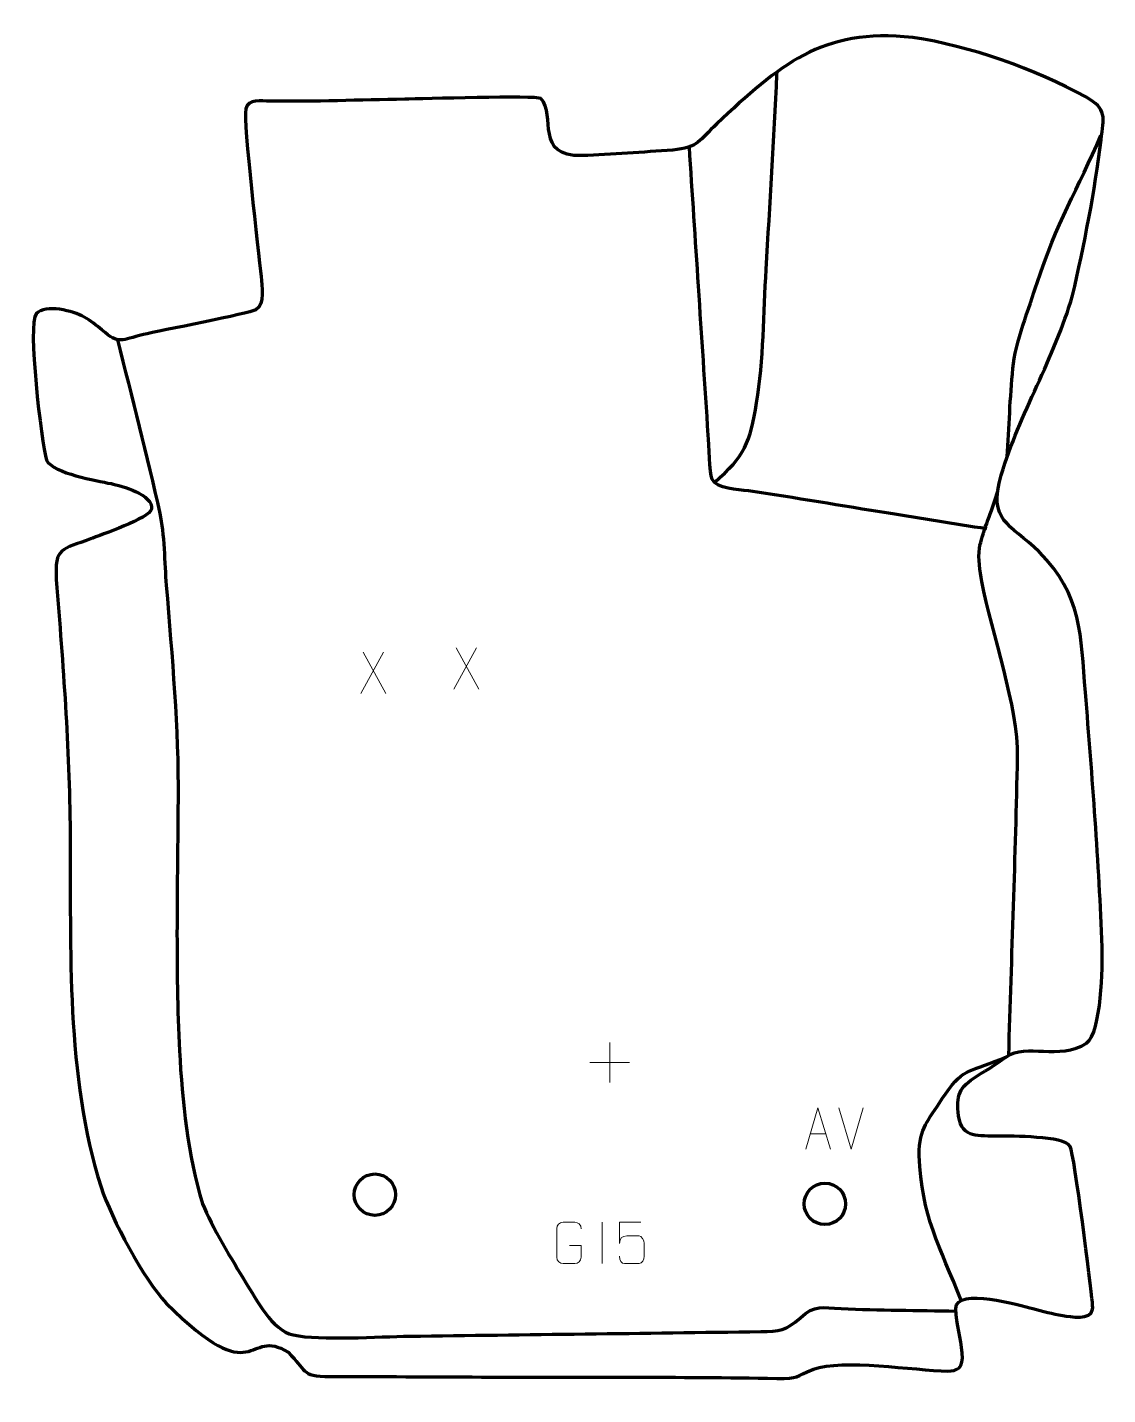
# Model space of a CAD drawing. Header units: millimetres. Extents: x -804 to -151, y 33 to 859.
import ezdxf

# ---------------------------------------------------------------- set-up
doc = ezdxf.new("R2010")
doc.units = ezdxf.units.MM
doc.header["$MEASUREMENT"] = 0
doc.layers.add('layer 2', color=7, linetype='Continuous')
doc.layers.add('layer 3', color=7, linetype='Continuous')

msp = doc.modelspace()

# ---------------------------------------------------------------- linework, layer by layer
at = {"layer": 'layer 2', "color": 142, "lineweight": 200}
for centre in [(-594.0483, 153.753), (-322.2552, 148.1969)]:
    msp.add_ellipse(centre, major_axis=(0, 12.5), ratio=1, dxfattribs=at)
at = {"layer": 'layer 2', "color": 142, "lineweight": 158}
for points, knots in [([(-388.921, 584.0067), (-370.3965, 599.9323), (-367.5044, 607.9065), (-363.5026, 632.0987), (-363.5026, 632.0987), (-359.2725, 657.671), (-359.2858, 686.5218), (-357.7243, 712.6634), (-357.7243, 712.6634), (-355.3779, 751.9451), (-353.2063, 791.2369), (-351.1905, 830.537), (-351.1905, 830.537), (-351.1905, 830.537), (-351.114, 832.0295), (-351.114, 832.0295)], [0, 0, 0, 0, 0.2, 0.2, 0.2, 0.2, 0.4, 0.4, 0.4, 0.4, 0.6, 0.6, 0.6, 0.6, 1, 1, 1, 1]), ([(-212.1389, 599.4732), (-211.0261, 617.0551), (-210.4227, 635.3621), (-208.7373, 652.8175), (-208.7373, 652.8175), (-207.2565, 668.1536), (-198.8735, 689.3296), (-194.0086, 704.6001), (-194.0086, 704.6001), (-182.844, 739.645), (-169.2289, 761.8276), (-155.5011, 793.5822)], [0, 0, 0, 0, 0.25, 0.25, 0.25, 0.25, 0.5, 0.5, 0.5, 0.5, 1, 1, 1, 1]), ([(-224.4256, 555.8546), (-244.2221, 559.0201), (-264.0186, 562.1856), (-283.815, 565.3511), (-283.815, 565.3511), (-311.9533, 569.8505), (-340.3106, 574.6621), (-368.462, 578.8681), (-368.462, 578.8681), (-374.8851, 579.8277), (-387.4392, 579.7319), (-390.3349, 585.9753), (-390.3349, 585.9753), (-391.9514, 589.4607), (-392.3478, 607.3201), (-392.6861, 612.4777), (-392.6861, 612.4777), (-394.6562, 642.5105), (-396.6263, 672.5434), (-398.5964, 702.5763), (-398.5964, 702.5763), (-400.4352, 730.6069), (-402.2739, 758.6376), (-404.1127, 786.6683)], [0, 0, 0, 0, 0.14285714, 0.14285714, 0.14285714, 0.14285714, 0.28571429, 0.28571429, 0.28571429, 0.28571429, 0.42857143, 0.42857143, 0.42857143, 0.42857143, 0.57142857, 0.57142857, 0.57142857, 0.57142857, 0.71428571, 0.71428571, 0.71428571, 0.71428571, 1, 1, 1, 1]), ([(-749.4081, 670.1839), (-740.9322, 635.3617), (-731.5893, 600.1619), (-723.9016, 565.2234), (-723.9016, 565.2234), (-721.2773, 553.2968), (-721.0456, 534.7814), (-720.0484, 521.9268), (-720.0484, 521.9268), (-716.5107, 477.6339), (-712.5547, 436.6016), (-712.9122, 391.9309), (-712.9122, 391.9309), (-713.2752, 342.109), (-714.5302, 290.2546), (-712.0268, 240.6086), (-712.0268, 240.6086), (-710.4557, 210.5583), (-706.9105, 176.9897), (-698.0591, 148.1877), (-698.0591, 148.1877), (-692.9016, 134.8776), (-679.8, 113.2984), (-672.1213, 100.9678), (-672.1213, 100.9678), (-665.8148, 90.6314), (-656.0493, 71.6089), (-643.3702, 68.9885), (-643.3702, 68.9885), (-626.7062, 65.5446), (-591.8277, 68.0405), (-573.0636, 68.2818), (-573.0636, 68.2818), (-502.3877, 69.1919), (-431.7074, 70.0561), (-361.0329, 71.0342), (-361.0329, 71.0342), (-349.407, 71.4109), (-345.9062, 71.4871), (-337.0407, 79.4147), (-337.0407, 79.4147), (-328.116, 87.3953), (-324.0111, 85.4678), (-312.4293, 84.9433), (-312.4293, 84.9433), (-289.5011, 83.9051), (-266.1248, 83.8738), (-243.14, 83.4225)], [0, 0, 0, 0, 0.07692308, 0.07692308, 0.07692308, 0.07692308, 0.15384615, 0.15384615, 0.15384615, 0.15384615, 0.23076923, 0.23076923, 0.23076923, 0.23076923, 0.30769231, 0.30769231, 0.30769231, 0.30769231, 0.38461538, 0.38461538, 0.38461538, 0.38461538, 0.46153846, 0.46153846, 0.46153846, 0.46153846, 0.53846154, 0.53846154, 0.53846154, 0.53846154, 0.61538462, 0.61538462, 0.61538462, 0.61538462, 0.69230769, 0.69230769, 0.69230769, 0.69230769, 0.76923077, 0.76923077, 0.76923077, 0.76923077, 0.84615385, 0.84615385, 0.84615385, 0.84615385, 1, 1, 1, 1]), ([(-211.2046, 237.8706), (-209.4487, 297.8359), (-207.0605, 358.1454), (-205.8884, 418.0792), (-205.8884, 418.0792), (-205.2954, 448.4024), (-221.5709, 492.8267), (-227.3941, 524.1806), (-227.3941, 524.1806), (-228.576, 530.5443), (-229.7577, 537.7997), (-228.958, 544.2585), (-228.958, 544.2585), (-227.167, 553.2685), (-222.13, 565.1163), (-219.2097, 574.2234), (-219.2097, 574.2234), (-219.2097, 574.2234), (-218.7963, 575.5126), (-218.7963, 575.5126), (-218.7963, 575.5126), (-218.5111, 576.4208), (-218.2274, 577.3294), (-217.9437, 578.2381)], [0, 0, 0, 0, 0.14285714, 0.14285714, 0.14285714, 0.14285714, 0.28571429, 0.28571429, 0.28571429, 0.28571429, 0.42857143, 0.42857143, 0.42857143, 0.42857143, 0.57142857, 0.57142857, 0.57142857, 0.57142857, 0.71428571, 0.71428571, 0.71428571, 0.71428571, 1, 1, 1, 1]), ([(-239.8767, 89.8534), (-252.867, 122.6203), (-263.8578, 140.7465), (-265.3817, 177.4734), (-265.3817, 177.4734), (-265.0188, 194.7737), (-260.1105, 198.0358), (-251.352, 211.7415), (-251.352, 211.7415), (-239.6379, 230.0723), (-235.5625, 227.6875), (-216.3097, 235.4673), (-216.3097, 235.4673), (-215.0817, 235.9635), (-213.8557, 236.4641), (-212.6299, 236.9656)], [0, 0, 0, 0, 0.2, 0.2, 0.2, 0.2, 0.4, 0.4, 0.4, 0.4, 0.6, 0.6, 0.6, 0.6, 1, 1, 1, 1])]:
    msp.add_open_spline(points, degree=3, knots=knots, dxfattribs=at)
at = {"layer": 'layer 2', "color": 250, "lineweight": 9}
for points in [[(-588.8326, 481.3482), (-588.8326, 481.3482), (-602.5732, 456.4524), (-602.5732, 456.4524)], [(-601.1186, 481.3482), (-601.1186, 481.3482), (-587.378, 456.3947), (-587.378, 456.3947)], [(-532.6753, 483.9651), (-532.6753, 483.9651), (-546.4159, 459.0693), (-546.4159, 459.0693)], [(-544.9613, 483.9651), (-544.9613, 483.9651), (-531.2207, 459.0116), (-531.2207, 459.0116)], [(-452.1917, 245.5589), (-452.1917, 245.5589), (-452.1917, 221.581), (-452.1917, 221.581)], [(-464.1806, 233.5699), (-464.1806, 233.5699), (-440.2027, 233.5699), (-440.2027, 233.5699)], [(-306.4643, 181.2002), (-306.4643, 181.2002), (-313.7861, 206.1538), (-313.7861, 206.1538)], [(-299.1424, 206.1538), (-299.1424, 206.1538), (-306.4642, 181.2002), (-306.4642, 181.2002)], [(-331.1012, 190.4569), (-331.1012, 190.4569), (-321.6055, 190.4569), (-321.6055, 190.4569)], [(-456.8069, 137.0627), (-456.8069, 137.0627), (-456.8069, 112.0886), (-456.8069, 112.0886)]]:
    msp.add_open_spline(points, degree=3, dxfattribs=at)
for points, knots in [([(-333.8238, 181.2075), (-333.8238, 181.2075), (-326.4528, 206.161), (-326.4528, 206.161), (-326.4528, 206.161), (-326.4528, 206.161), (-318.8829, 181.2075), (-318.8829, 181.2075)], [0, 0, 0, 0, 0.33333333, 0.33333333, 0.33333333, 0.33333333, 1, 1, 1, 1]), ([(-476.552, 123.0846), (-476.552, 123.0846), (-469.3839, 123.0846), (-469.3839, 123.0846), (-469.3839, 123.0846), (-469.3839, 123.0846), (-469.3839, 115.9165), (-469.3839, 115.9165), (-469.3839, 115.9165), (-469.5236, 113.5931), (-471.2008, 112.1135), (-473.3486, 112.1027), (-473.3486, 112.1027), (-475.6804, 112.1031), (-478.0124, 112.1031), (-480.3439, 112.1027), (-480.3439, 112.1027), (-482.2688, 111.9973), (-484.241, 113.8818), (-484.2298, 115.8991), (-484.2298, 115.8991), (-484.2294, 121.6692), (-484.2294, 127.4389), (-484.2298, 133.2082), (-484.2298, 133.2082), (-484.2256, 135.3463), (-482.4788, 137.0655), (-480.3265, 137.0521), (-480.3265, 137.0521), (-478.0008, 137.0521), (-475.6747, 137.0521), (-473.3486, 137.0521), (-473.3486, 137.0521), (-471.4019, 137.0875), (-469.4105, 135.596), (-469.3839, 133.1583)], [0, 0, 0, 0, 0.1, 0.1, 0.1, 0.1, 0.2, 0.2, 0.2, 0.2, 0.3, 0.3, 0.3, 0.3, 0.4, 0.4, 0.4, 0.4, 0.5, 0.5, 0.5, 0.5, 0.6, 0.6, 0.6, 0.6, 0.7, 0.7, 0.7, 0.7, 0.8, 0.8, 0.8, 0.8, 1, 1, 1, 1]), ([(-433.4128, 137.0304), (-433.4128, 137.0304), (-446.2645, 137.0304), (-446.2645, 137.0304), (-446.2645, 137.0304), (-446.2642, 132.7998), (-446.2642, 128.5689), (-446.2645, 124.3377), (-446.2645, 124.3377), (-446.2648, 127.6478), (-444.6338, 128.7196), (-441.8218, 128.7801), (-441.8218, 128.7801), (-439.3822, 128.7804), (-436.9427, 128.7804), (-434.5035, 128.7801), (-434.5035, 128.7801), (-432.8537, 128.7869), (-431.3788, 126.4064), (-431.3503, 124.3377), (-431.3503, 124.3377), (-431.3506, 121.7504), (-431.3506, 119.1628), (-431.3503, 116.5751), (-431.3503, 116.5751), (-431.3041, 114.6157), (-432.8035, 112.1794), (-434.4294, 112.1209), (-434.4294, 112.1209), (-436.3859, 112.1212), (-441.2809, 112.1212), (-443.2379, 112.1209), (-443.2379, 112.1209), (-445.0834, 112.1121), (-446.1905, 114.0769), (-446.2113, 116.628)], [0, 0, 0, 0, 0.1, 0.1, 0.1, 0.1, 0.2, 0.2, 0.2, 0.2, 0.3, 0.3, 0.3, 0.3, 0.4, 0.4, 0.4, 0.4, 0.5, 0.5, 0.5, 0.5, 0.6, 0.6, 0.6, 0.6, 0.7, 0.7, 0.7, 0.7, 0.8, 0.8, 0.8, 0.8, 1, 1, 1, 1])]:
    msp.add_open_spline(points, degree=3, knots=knots, dxfattribs=at)
at = {"layer": 'layer 3', "color": 242, "lineweight": 158}
msp.add_open_spline([(-575.9861, 815.4554), (-566.234, 815.6485), (-496.6044, 817.7141), (-493.83, 815.8724), (-493.83, 815.8724), (-484.064, 805.6291), (-498.1384, 780.5712), (-468.879, 781.3818), (-468.879, 781.3818), (-450.8553, 782.1183), (-432.183, 783.4816), (-414.152, 784.7551), (-414.152, 784.7551), (-398.5157, 786.1266), (-398.3059, 790.5535), (-387.509, 800.5979), (-387.509, 800.5979), (-350.02, 835.69), (-324.3357, 858.8609), (-269.2296, 852.6757), (-269.2296, 852.6757), (-234.7887, 847.8567), (-195.285, 833.3921), (-164.7215, 816.8613), (-164.7215, 816.8613), (-151.477, 809.3175), (-153.8161, 804.6999), (-155.4395, 790.8722), (-155.4395, 790.8722), (-159.168, 760.0384), (-165.6503, 727.0973), (-172.6961, 696.815), (-172.6961, 696.815), (-183.6411, 658.7889), (-204.7731, 625.4941), (-215.7087, 588.4552), (-215.7087, 588.4552), (-223.9136, 560.665), (-210.7938, 559.2478), (-192.8218, 541.9928), (-192.8218, 541.9928), (-166.8062, 515.6142), (-167.714, 491.7574), (-164.8764, 457.1525), (-164.8764, 457.1525), (-160.7894, 406.2533), (-156.7131, 354.2768), (-154.7764, 303.2844), (-154.7764, 303.2844), (-154.4177, 291.8211), (-155.1386, 251.9494), (-164.1506, 245.1794), (-164.1506, 245.1794), (-181.0386, 234.7129), (-200.4195, 245.6134), (-212.6299, 236.9656), (-212.6299, 236.9656), (-219.1899, 232.3197), (-223.5124, 229.4376), (-230.4834, 225.3831), (-230.4834, 225.3831), (-241.1509, 218.6463), (-243.0427, 213.7988), (-241.5562, 201.2789), (-241.5562, 201.2789), (-239.1815, 187.0066), (-229.2981, 189.5286), (-217.4654, 189.1129), (-217.4654, 189.1129), (-209.6683, 188.9272), (-177.7085, 189.4214), (-174.1044, 182.8211), (-174.1044, 182.8211), (-171.558, 178.1579), (-161.432, 97.3812), (-160.7124, 88.8079), (-160.7124, 88.8079), (-160.5974, 87.438), (-160.4579, 85.937), (-160.54, 84.5641), (-160.54, 84.5641), (-161.3808, 77.5324), (-173.9905, 80.0228), (-178.6232, 80.7857), (-178.6232, 80.7857), (-184.6976, 81.786), (-190.705, 83.379), (-196.6655, 84.9066), (-196.6655, 84.9066), (-203.9553, 86.7798), (-243.0032, 98.1586), (-243.2134, 84.9992), (-243.2134, 84.9992), (-242.8493, 74.5522), (-240.1775, 67.4075), (-239.3005, 57.9908), (-239.3005, 57.9908), (-238.4526, 48.8857), (-242.3174, 47.2703), (-247.9112, 47.1836), (-247.9112, 47.1836), (-268.673, 47.6208), (-311.5991, 54.7982), (-329.2105, 48.255), (-329.2105, 48.255), (-340.6767, 43.9949), (-337.3234, 42.4197), (-351.366, 42.7078), (-351.366, 42.7078), (-410.4649, 43.9203), (-470.4075, 43.3078), (-529.5886, 43.5762), (-529.5886, 43.5762), (-560.094, 43.7156), (-590.5995, 43.9298), (-621.1054, 43.8455), (-621.1054, 43.8455), (-639.5476, 44.064), (-635.1567, 47.9014), (-646.4581, 58.5424), (-646.4581, 58.5424), (-671.526, 74.835), (-664.9267, 32.9387), (-720.0174, 88.2779), (-720.0174, 88.2779), (-733.6536, 102.4378), (-753.066, 139.166), (-759.4034, 158.2637), (-759.4034, 158.2637), (-780.8198, 225.625), (-777.5287, 301.95), (-778.0911, 372.1057), (-778.0911, 372.1057), (-778.5206, 425.6808), (-782.3341, 472.401), (-786.4645, 525.2969), (-786.4645, 525.2969), (-787.5691, 544.9201), (-783.0525, 543.2193), (-765.8004, 549.8579), (-765.8004, 549.8579), (-759.7828, 552.1364), (-729.92, 562.3873), (-728.9601, 567.8889), (-728.9601, 567.8889), (-727.4499, 576.5445), (-747.1878, 581.8967), (-753.3674, 583.2326), (-753.3674, 583.2326), (-762.2898, 585.1614), (-787.9349, 589.2866), (-792.3155, 597.3717), (-792.3155, 597.3717), (-795.4794, 608.0162), (-803.9262, 680.0268), (-798.6551, 685.8059), (-798.6551, 685.8059), (-792.9238, 692.0896), (-776.1413, 687.4219), (-769.5783, 683.8888), (-769.5783, 683.8888), (-765.7684, 681.8377), (-762.1853, 678.8831), (-758.8719, 676.1106), (-758.8719, 676.1106), (-748.3859, 666.8946), (-747.3644, 669.9991), (-733.7755, 673.2581), (-733.7755, 673.2581), (-724.2534, 675.5172), (-669.4976, 686.094), (-665.9182, 688.2771), (-665.9182, 688.2771), (-660.2901, 691.7098), (-662.297, 702.7979), (-662.8106, 708.2824), (-662.8106, 708.2824), (-664.217, 723.1736), (-673.7686, 801.5987), (-671.9553, 809.5565), (-671.9553, 809.5565), (-670.5141, 815.8816), (-662.7393, 814.3465), (-657.3792, 814.2667), (-657.3792, 814.2667), (-630.4883, 813.8665), (-602.9395, 815.0098), (-575.9861, 815.4554)], degree=3, knots=[0, 0, 0, 0, 0.02083333, 0.02083333, 0.02083333, 0.02083333, 0.04166667, 0.04166667, 0.04166667, 0.04166667, 0.0625, 0.0625, 0.0625, 0.0625, 0.08333333, 0.08333333, 0.08333333, 0.08333333, 0.10416667, 0.10416667, 0.10416667, 0.10416667, 0.125, 0.125, 0.125, 0.125, 0.14583333, 0.14583333, 0.14583333, 0.14583333, 0.16666667, 0.16666667, 0.16666667, 0.16666667, 0.1875, 0.1875, 0.1875, 0.1875, 0.20833333, 0.20833333, 0.20833333, 0.20833333, 0.22916667, 0.22916667, 0.22916667, 0.22916667, 0.25, 0.25, 0.25, 0.25, 0.27083333, 0.27083333, 0.27083333, 0.27083333, 0.29166667, 0.29166667, 0.29166667, 0.29166667, 0.3125, 0.3125, 0.3125, 0.3125, 0.33333333, 0.33333333, 0.33333333, 0.33333333, 0.35416667, 0.35416667, 0.35416667, 0.35416667, 0.375, 0.375, 0.375, 0.375, 0.39583333, 0.39583333, 0.39583333, 0.39583333, 0.41666667, 0.41666667, 0.41666667, 0.41666667, 0.4375, 0.4375, 0.4375, 0.4375, 0.45833333, 0.45833333, 0.45833333, 0.45833333, 0.47916667, 0.47916667, 0.47916667, 0.47916667, 0.5, 0.5, 0.5, 0.5, 0.52083333, 0.52083333, 0.52083333, 0.52083333, 0.54166667, 0.54166667, 0.54166667, 0.54166667, 0.5625, 0.5625, 0.5625, 0.5625, 0.58333333, 0.58333333, 0.58333333, 0.58333333, 0.60416667, 0.60416667, 0.60416667, 0.60416667, 0.625, 0.625, 0.625, 0.625, 0.64583333, 0.64583333, 0.64583333, 0.64583333, 0.66666667, 0.66666667, 0.66666667, 0.66666667, 0.6875, 0.6875, 0.6875, 0.6875, 0.70833333, 0.70833333, 0.70833333, 0.70833333, 0.72916667, 0.72916667, 0.72916667, 0.72916667, 0.75, 0.75, 0.75, 0.75, 0.77083333, 0.77083333, 0.77083333, 0.77083333, 0.79166667, 0.79166667, 0.79166667, 0.79166667, 0.8125, 0.8125, 0.8125, 0.8125, 0.83333333, 0.83333333, 0.83333333, 0.83333333, 0.85416667, 0.85416667, 0.85416667, 0.85416667, 0.875, 0.875, 0.875, 0.875, 0.89583333, 0.89583333, 0.89583333, 0.89583333, 0.91666667, 0.91666667, 0.91666667, 0.91666667, 0.9375, 0.9375, 0.9375, 0.9375, 0.95833333, 0.95833333, 0.95833333, 0.95833333, 1, 1, 1, 1], dxfattribs=at)

doc.saveas('drawing.dxf')
